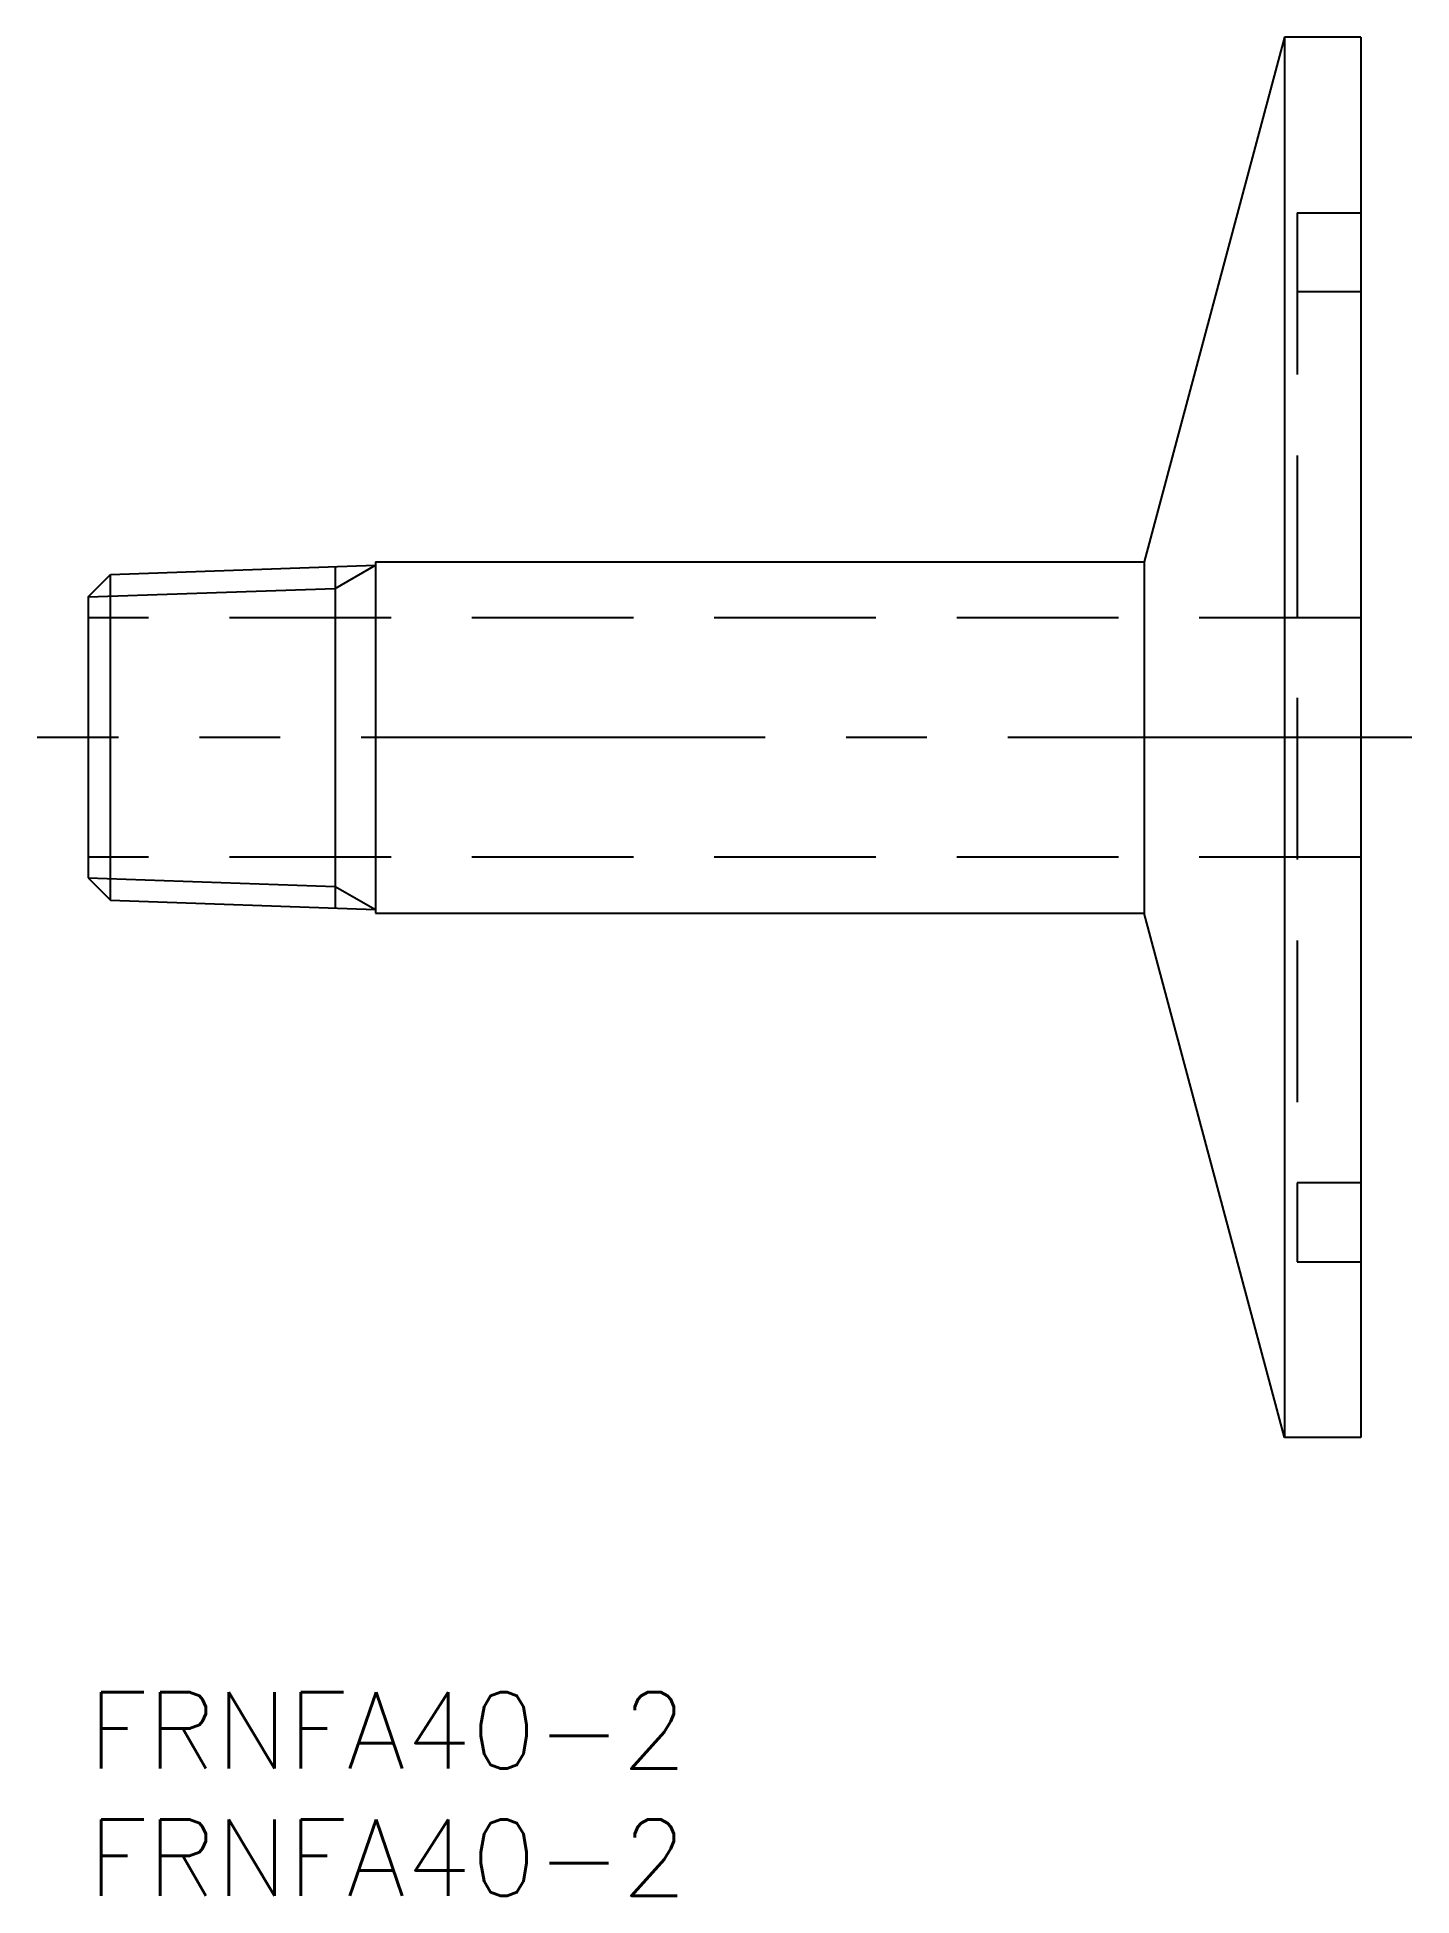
# Model space of a CAD drawing. Extents: x -2 to 52, y -8 to 65.
import ezdxf

# ---------------------------------------------------------------- set-up
doc = ezdxf.new("R2010")
doc.units = 0
doc.header["$LTSCALE"] = 0.5
doc.linetypes.add('CENTER', pattern=[50.8, 31.75, -6.35, 6.35, -6.35])
doc.linetypes.add('DASHED', pattern=[19.05, 12.7, -6.35])
for name, color, linetype in [('MSM_CENTER', 1, 'CENTER'), ('MSM_CONTINUOUS', 7, 'CONTINUOUS'), ('MSM_DASHED', 4, 'DASHED'), ('MSM_NARROW', 5, 'CONTINUOUS'), ('MSM_PART_NUMBER', 7, 'CONTINUOUS')]:
    doc.layers.add(name, color=color, linetype=linetype)
doc.styles.get("Standard").update_dxf_attribs({"font": 'txt.shx', "height": 3, "bigfont": 'bigfont.shx'})

# ---------------------------------------------------------------- blocks, each defined once
blk = doc.blocks.new('*U4')
at = {"layer": 'MSM_PART_NUMBER'}
blk.add_text('FRNFA40-2', height=3, dxfattribs=at).set_placement((0, -3))
blk = doc.blocks.new('*U5')
at = {"layer": 'MSM_PART_NUMBER'}
blk.add_text('FRNFA40-2', height=3, dxfattribs=at).set_placement((0, -8))

msp = doc.modelspace()

# ---------------------------------------------------------------- linework, layer by layer
at = {"layer": 'MSM_CENTER'}
msp.add_line((52, 37.5), (-2, 37.5), dxfattribs=at)
at = {"layer": 'MSM_CONTINUOUS'}
for p, q in [((47, 65), (41.48, 44.4)), ((50, 65), (47, 65)), ((47, 65), (47, 10)), ((50, 65), (50, 10)), ((0, 43.013), (0.887, 43.9)), ((0.887, 43.9), (11.288, 44.263)), ((0.887, 31.1), (0.887, 43.9)), ((9.71, 44.208), (9.71, 30.792)), ((11.288, 44.4), (41.48, 44.4)), ((11.288, 44.4), (11.288, 30.6)), ((41.48, 44.4), (41.48, 30.6)), ((0, 43.013), (0, 31.987)), ((0, 31.987), (0.887, 31.1)), ((0.887, 31.1), (11.288, 30.737)), ((11.288, 30.6), (41.48, 30.6)), ((47, 10), (41.48, 30.6)), ((50, 10), (47, 10))]:
    msp.add_line(p, q, dxfattribs=at)
at = {"layer": 'MSM_DASHED'}
for p, q in [((47.5, 58.1), (50, 58.1)), ((47.5, 58.1), (47.5, 16.9)), ((50, 55), (47.5, 55)), ((50, 42.2), (0, 42.2)), ((50, 32.8), (0, 32.8)), ((50, 20), (47.5, 20)), ((47.5, 16.9), (50, 16.9))]:
    msp.add_line(p, q, dxfattribs=at)
at = {"layer": 'MSM_NARROW'}
for p, q in [((9.71, 43.352), (11.288, 44.263)), ((0, 43.013), (9.71, 43.352)), ((0, 31.987), (9.71, 31.648)), ((9.71, 31.648), (11.288, 30.737))]:
    msp.add_line(p, q, dxfattribs=at)

# ---------------------------------------------------------------- block references
at = {"layer": 'MSM_CONTINUOUS'}
for name in ['*U4', '*U5']:
    msp.add_blockref(name, (0, 0), dxfattribs=at)

doc.saveas('drawing.dxf')
